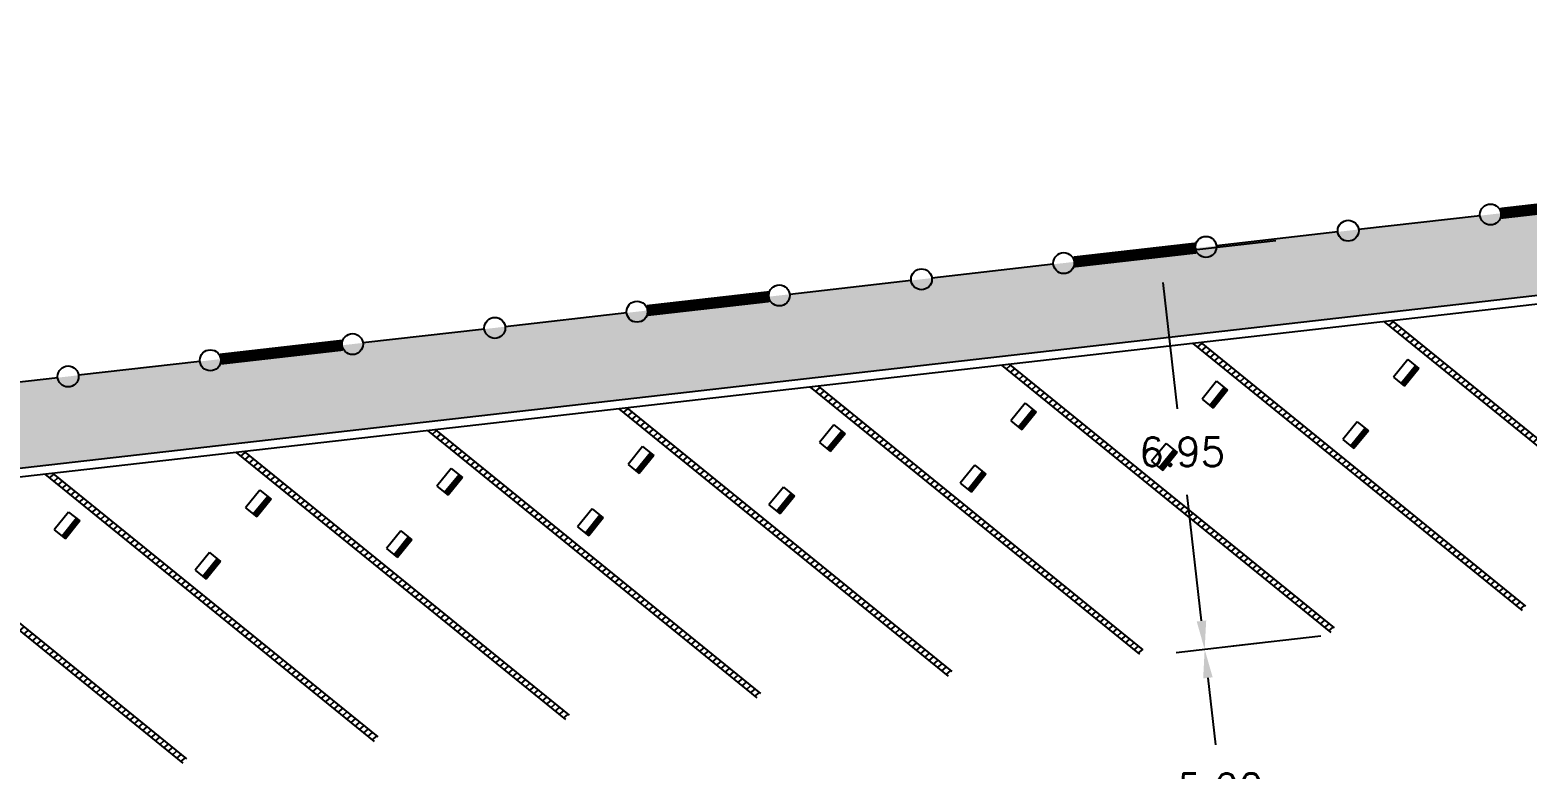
# Model space of a CAD drawing. Extents: x 506 to 706, y 928 to 1038.
# Drawn here: x 601.17 to 627.31, y 973.57 to 986.47 of the extents above; entities that cross this region are included whole.
import ezdxf

# ---------------------------------------------------------------- set-up
doc = ezdxf.new("R2010")
doc.units = 0
doc.header["$LTSCALE"] = 3
doc.header["$MEASUREMENT"] = 0
doc.header["$PDMODE"] = 34
doc.header["$PDSIZE"] = 0.8
doc.layers.get('0').update_dxf_attribs({"color": 3, "linetype": 'CONTINUOUS'})
doc.layers.get('Defpoints').update_dxf_attribs({"linetype": 'CONTINUOUS'})
for name, color, linetype in [('BARDA-REJA', 160, 'CONTINUOUS'), ('HAYCH', 30, 'CONTINUOUS'), ('LIN-ESCALERA', 41, 'CONTINUOUS'), ('P', 7, 'CONTINUOUS'), ('TEXT', 2, 'CONTINUOUS'), ('TOPE', 200, 'CONTINUOUS')]:
    doc.layers.add(name, color=color, linetype=linetype)
doc.styles.add('LETRAS2', font='ROMANS.SHX')
doc.dimstyles.new('COT', dxfattribs={"dimtxt": 0.5, "dimasz": 0.5, "dimexe": 0.5, "dimexo": 5, "dimgap": 0.5, "dimtad": 0, "dimtih": 1, "dimtoh": 1, "dimzin": 1, "dimdsep": 46, "dimtxsty": 'LETRAS2', "dimcen": 0.5, "dimclrd": 8, "dimclre": 8, "dimclrt": 2, "dimadec": 0, "dimazin": 0, "dimtfac": 1, "dimtix": 1, "dimtofl": 0, "dimtmove": 0, "dimatfit": 0, "dimfxl": 1, "dimtolj": 1, "dimtzin": 0, "dimarcsym": 0})
pattern_1 = [(40, (1271.9695, 616.589), (-0.060261338, 0.071816667), [])]

# ---------------------------------------------------------------- blocks, each defined once
blk = doc.blocks.new('*D135')
at = {"color": 8, "linetype": 'ByBlock'}
for p, q in [((622.694, 975.77), (621.187, 975.598)), ((621.74, 975.158), (621.873, 973.987)), ((622.177, 971.317), (622.044, 972.487)), ((623.244, 970.935), (621.737, 970.763))]:
    blk.add_line(p, q, dxfattribs=at)
for points in [[(621.823, 975.168), (621.657, 975.149), (621.683, 975.655)], [(622.26, 971.326), (622.095, 971.307), (622.234, 970.82)]]:
    blk.add_solid(points, dxfattribs=at)
at = {"layer": 'Defpoints', "color": 0, "linetype": 'ByBlock'}
for p in [(627.661, 976.336), (621.683, 975.655), (628.212, 971.501)]:
    blk.add_point(p, dxfattribs=at)
at = {"color": 2, "linetype": 'ByBlock', "insert": (621.959, 973.237), "char_height": 0.5, "attachment_point": 5, "style": 'LETRAS2'}
blk.add_mtext('\\A1;5.02', dxfattribs=at)
blk = doc.blocks.new('*D139')
at = {"color": 8, "linetype": 'ByBlock'}
for p, q in [((622.924, 982.786), (621.395, 982.612)), ((620.954, 982.058), (621.205, 979.855)), ((621.627, 976.152), (621.376, 978.355)), ((623.71, 975.886), (622.18, 975.712))]:
    blk.add_line(p, q, dxfattribs=at)
for points in [[(621.037, 982.068), (620.872, 982.049), (620.898, 982.555)], [(621.71, 976.161), (621.544, 976.142), (621.683, 975.655)]]:
    blk.add_solid(points, dxfattribs=at)
at = {"layer": 'Defpoints', "color": 0, "linetype": 'ByBlock'}
for p in [(620.898, 982.555), (617.957, 982.22), (618.742, 975.32)]:
    blk.add_point(p, dxfattribs=at)
at = {"color": 2, "linetype": 'ByBlock', "insert": (621.291, 979.105), "char_height": 0.5, "attachment_point": 5, "style": 'LETRAS2'}
blk.add_mtext('\\A1;6.95', dxfattribs=at)

msp = doc.modelspace()

# ---------------------------------------------------------------- hatches: boundary and pattern name
at = {"layer": 'HAYCH'}
h = msp.add_hatch(dxfattribs=at)
h.set_pattern_fill('DOTS', color=256, scale=7, style=0)
h.set_pattern_definition([(0, (1271.9695, 616.589), (0.21875, 0.4375), [0, -0.4375])])
h.paths.add_polyline_path([(654.969, 986.47), (537.829, 973.132), (540.94, 966.855), (542.79, 964.41), (544.795, 964.969), (544.157, 972.343), (655.103, 984.975)])
at = {"layer": 'TEXT'}
h = msp.add_hatch(dxfattribs=at)
h.set_pattern_fill('ANSI31', color=256, scale=0.75, angle=355, style=0)
h.set_pattern_definition([(40, (1301.03016, 619.89784), (-0.060261338, 0.071816667), [])])
h.paths.add_polyline_path([(624.955, 981.391), (624.816, 981.376), (630.566, 976.712), (630.629, 976.79)])
h = msp.add_hatch(dxfattribs=at)
h.set_pattern_fill('ANSI31', color=256, scale=0.75, angle=355, style=0)
h.set_pattern_definition([(40, (1297.68919, 619.51744), (-0.060261338, 0.071816667), [])])
h.paths.add_polyline_path([(621.614, 981.011), (621.475, 980.995), (627.225, 976.332), (627.288, 976.41)])
h = msp.add_hatch(dxfattribs=at)
h.set_pattern_fill('ANSI31', color=256, scale=0.75, angle=355, style=0)
h.set_pattern_definition([(40, (1294.34823, 619.13704), (-0.060261338, 0.071816667), [])])
h.paths.add_polyline_path([(618.273, 980.631), (618.134, 980.615), (623.884, 975.951), (623.947, 976.029)])
h = msp.add_hatch(dxfattribs=at)
h.set_pattern_fill('ANSI31', color=256, scale=0.75, angle=355, style=0)
h.set_pattern_definition(pattern_1)
h.paths.add_polyline_path([(614.933, 980.25), (614.793, 980.234), (620.543, 975.571), (620.606, 975.649)])
h = msp.add_hatch(dxfattribs=at)
h.set_pattern_fill('ANSI31', color=256, scale=0.75, angle=355, style=0)
h.set_pattern_definition(pattern_1)
h.paths.add_polyline_path([(611.592, 979.87), (611.452, 979.854), (617.202, 975.191), (617.265, 975.268)])
h = msp.add_hatch(dxfattribs=at)
h.set_pattern_fill('ANSI31', color=256, scale=0.75, angle=355, style=0)
h.set_pattern_definition([(40, (1284.32533, 617.99583), (-0.060261338, 0.071816667), [])])
h.paths.add_polyline_path([(608.251, 979.489), (608.111, 979.474), (613.861, 974.81), (613.924, 974.888)])
h = msp.add_hatch(dxfattribs=at)
h.set_pattern_fill('ANSI31', color=256, scale=0.75, angle=355, style=0)
h.set_pattern_definition([(40, (1280.98436, 617.61543), (-0.060261338, 0.071816667), [])])
h.paths.add_polyline_path([(604.91, 979.109), (604.77, 979.093), (610.52, 974.43), (610.583, 974.508)])
h = msp.add_hatch(dxfattribs=at)
h.set_pattern_fill('ANSI31', color=256, scale=0.75, angle=355, style=0)
h.set_pattern_definition([(40, (1277.6434, 617.23503), (-0.060261338, 0.071816667), [])])
h.paths.add_polyline_path([(601.569, 978.729), (601.429, 978.713), (607.179, 974.049), (607.242, 974.127)])
h = msp.add_hatch(dxfattribs=at)
h.set_pattern_fill('ANSI31', color=256, scale=0.75, angle=355, style=0)
h.set_pattern_definition([(40, (1274.30243, 616.85463), (-0.060261338, 0.071816667), [])])
h.paths.add_polyline_path([(598.228, 978.348), (598.088, 978.332), (603.838, 973.669), (603.901, 973.747)])

# ---------------------------------------------------------------- linework, layer by layer
at = {"layer": 'BARDA-REJA', "const_width": 0.2}
for points in [[(628.976, 983.51), (626.856, 983.268)], [(621.524, 982.661), (619.404, 982.42)], [(614.072, 981.813), (611.952, 981.572)], [(606.621, 980.965), (604.5, 980.723)]]:
    msp.add_lwpolyline(points, dxfattribs=at)
at = {"layer": 'LIN-ESCALERA'}
for p, q in [((655.103, 984.975), (544.157, 972.343)), ((655.058, 984.819), (544.322, 972.211)), ((628.976, 983.51), (626.856, 983.268)), ((626.492, 983.227), (624.372, 982.986)), ((624.008, 982.944), (621.888, 982.703)), ((621.524, 982.661), (619.404, 982.42)), ((619.04, 982.379), (616.92, 982.137)), ((616.556, 982.096), (614.436, 981.854)), ((614.072, 981.813), (611.952, 981.572)), ((611.589, 981.53), (609.468, 981.289)), ((609.105, 981.247), (606.984, 981.006)), ((606.621, 980.965), (604.5, 980.723)), ((604.137, 980.682), (602.016, 980.44)), ((601.653, 980.399), (599.532, 980.157))]:
    msp.add_line(p, q, dxfattribs=at)
for centre in [(626.674, 983.248), (624.19, 982.965), (621.706, 982.682), (619.222, 982.399), (616.738, 982.117), (614.254, 981.834), (611.77, 981.551), (609.286, 981.268), (606.802, 980.985), (604.318, 980.702), (601.834, 980.42)]:
    msp.add_circle(centre, 0.183, dxfattribs=at)
at = {"layer": 'TEXT'}
for p, q in [((624.816, 981.376), (630.566, 976.712)), ((624.955, 981.391), (630.629, 976.79)), ((621.475, 980.995), (627.225, 976.332)), ((621.614, 981.011), (627.288, 976.41)), ((618.134, 980.615), (623.884, 975.951)), ((618.273, 980.631), (623.947, 976.029)), ((614.793, 980.234), (620.543, 975.571)), ((614.933, 980.25), (620.606, 975.649)), ((611.452, 979.854), (617.202, 975.191)), ((611.592, 979.87), (617.265, 975.268)), ((608.111, 979.474), (613.861, 974.81)), ((608.251, 979.489), (613.924, 974.888)), ((604.77, 979.093), (610.52, 974.43)), ((604.91, 979.109), (610.583, 974.508)), ((601.429, 978.713), (607.179, 974.049)), ((601.569, 978.729), (607.242, 974.127)), ((598.088, 978.332), (603.838, 973.669)), ((598.228, 978.348), (603.901, 973.747))]:
    msp.add_line(p, q, dxfattribs=at)
at = {"layer": 'TOPE'}
for p, q in [((625.231, 980.717), (624.979, 980.406)), ((625.367, 980.607), (625.115, 980.296)), ((625.387, 980.591), (625.135, 980.281)), ((625.406, 980.575), (625.154, 980.265)), ((625.425, 980.56), (625.173, 980.249)), ((625.231, 980.717), (625.425, 980.56)), ((621.89, 980.337), (621.638, 980.026)), ((622.026, 980.227), (621.774, 979.916)), ((622.046, 980.211), (621.794, 979.9)), ((621.89, 980.337), (622.084, 980.179)), ((624.979, 980.406), (625.173, 980.249)), ((618.549, 979.956), (618.297, 979.646)), ((618.549, 979.956), (618.743, 979.799)), ((621.638, 980.026), (621.832, 979.869)), ((622.065, 980.195), (621.813, 979.884)), ((622.084, 980.179), (621.832, 979.869)), ((618.685, 979.846), (618.433, 979.535)), ((618.705, 979.83), (618.453, 979.52)), ((618.724, 979.815), (618.472, 979.504)), ((618.743, 979.799), (618.491, 979.488)), ((615.208, 979.576), (614.956, 979.265)), ((615.344, 979.466), (615.092, 979.155)), ((615.364, 979.45), (615.112, 979.139)), ((615.383, 979.434), (615.131, 979.124)), ((615.402, 979.418), (615.15, 979.108)), ((615.208, 979.576), (615.402, 979.418)), ((618.297, 979.646), (618.491, 979.488)), ((624.349, 979.63), (624.097, 979.319)), ((624.485, 979.52), (624.233, 979.209)), ((624.505, 979.504), (624.253, 979.193)), ((624.524, 979.488), (624.272, 979.177)), ((624.543, 979.472), (624.291, 979.162)), ((624.349, 979.63), (624.543, 979.472)), ((611.867, 979.196), (611.615, 978.885)), ((611.867, 979.196), (612.061, 979.038)), ((614.956, 979.265), (615.15, 979.108)), ((621.008, 979.249), (620.756, 978.939)), ((621.008, 979.249), (621.202, 979.092)), ((624.097, 979.319), (624.291, 979.162)), ((612.003, 979.085), (611.751, 978.775)), ((612.023, 979.07), (611.771, 978.759)), ((612.042, 979.054), (611.79, 978.743)), ((612.061, 979.038), (611.81, 978.727)), ((620.756, 978.939), (620.951, 978.781)), ((621.144, 979.139), (620.892, 978.829)), ((621.164, 979.123), (620.912, 978.813)), ((621.183, 979.108), (620.931, 978.797)), ((621.202, 979.092), (620.951, 978.781)), ((608.526, 978.815), (608.274, 978.504)), ((608.662, 978.705), (608.41, 978.394)), ((608.682, 978.689), (608.43, 978.378)), ((608.701, 978.673), (608.449, 978.363)), ((608.721, 978.658), (608.469, 978.347)), ((608.526, 978.815), (608.721, 978.658)), ((611.615, 978.885), (611.81, 978.727)), ((617.667, 978.869), (617.415, 978.558)), ((617.803, 978.759), (617.551, 978.448)), ((617.823, 978.743), (617.571, 978.432)), ((617.842, 978.727), (617.59, 978.417)), ((617.862, 978.712), (617.61, 978.401)), ((617.667, 978.869), (617.862, 978.712)), ((605.185, 978.435), (604.933, 978.124)), ((605.185, 978.435), (605.38, 978.277)), ((608.274, 978.504), (608.469, 978.347)), ((614.326, 978.489), (614.074, 978.178)), ((614.462, 978.378), (614.21, 978.068)), ((614.326, 978.489), (614.521, 978.331)), ((617.415, 978.558), (617.61, 978.401)), ((604.933, 978.124), (605.128, 977.967)), ((605.321, 978.325), (605.069, 978.014)), ((605.341, 978.309), (605.089, 977.998)), ((605.36, 978.293), (605.108, 977.982)), ((605.38, 978.277), (605.128, 977.967)), ((610.985, 978.108), (610.733, 977.798)), ((610.985, 978.108), (611.18, 977.951)), ((614.074, 978.178), (614.269, 978.02)), ((614.482, 978.363), (614.23, 978.052)), ((614.501, 978.347), (614.249, 978.036)), ((614.521, 978.331), (614.269, 978.02)), ((601.844, 978.054), (601.592, 977.744)), ((601.98, 977.944), (601.728, 977.633)), ((602, 977.928), (601.748, 977.618)), ((602.019, 977.913), (601.767, 977.602)), ((602.039, 977.897), (601.787, 977.586)), ((601.844, 978.054), (602.039, 977.897)), ((611.121, 977.998), (610.869, 977.687)), ((611.141, 977.982), (610.889, 977.672)), ((611.16, 977.966), (610.908, 977.656)), ((611.18, 977.951), (610.928, 977.64)), ((601.592, 977.744), (601.787, 977.586)), ((607.644, 977.728), (607.392, 977.417)), ((607.78, 977.618), (607.528, 977.307)), ((607.8, 977.602), (607.548, 977.291)), ((607.819, 977.586), (607.567, 977.275)), ((607.644, 977.728), (607.839, 977.57)), ((610.733, 977.798), (610.928, 977.64)), ((604.303, 977.347), (604.052, 977.037)), ((604.303, 977.347), (604.498, 977.19)), ((607.392, 977.417), (607.587, 977.26)), ((607.839, 977.57), (607.587, 977.26)), ((604.439, 977.237), (604.187, 976.927)), ((604.459, 977.221), (604.207, 976.911)), ((604.478, 977.206), (604.226, 976.895)), ((604.498, 977.19), (604.246, 976.879)), ((604.052, 977.037), (604.246, 976.879))]:
    msp.add_line(p, q, dxfattribs=at)

# ---------------------------------------------------------------- dimensions: what is measured, and where the dimension line sits
at = {"layer": 'P'}
dim = msp.add_aligned_dim(p1=(618.742, 975.32), p2=(617.957, 982.22), distance=-2.96, dimstyle='COT', dxfattribs=at)
dim.commit()
dim.dimension.update_dxf_attribs({"geometry": '*D139', "text_midpoint": (621.291, 979.105)})
dim = msp.add_aligned_dim(p1=(628.212, 971.501), p2=(627.661, 976.336), distance=6.017, text='5.02', dimstyle='COT', dxfattribs=at)
dim.commit()
dim.dimension.update_dxf_attribs({"geometry": '*D135', "text_midpoint": (621.959, 973.237)})

doc.saveas('drawing.dxf')
